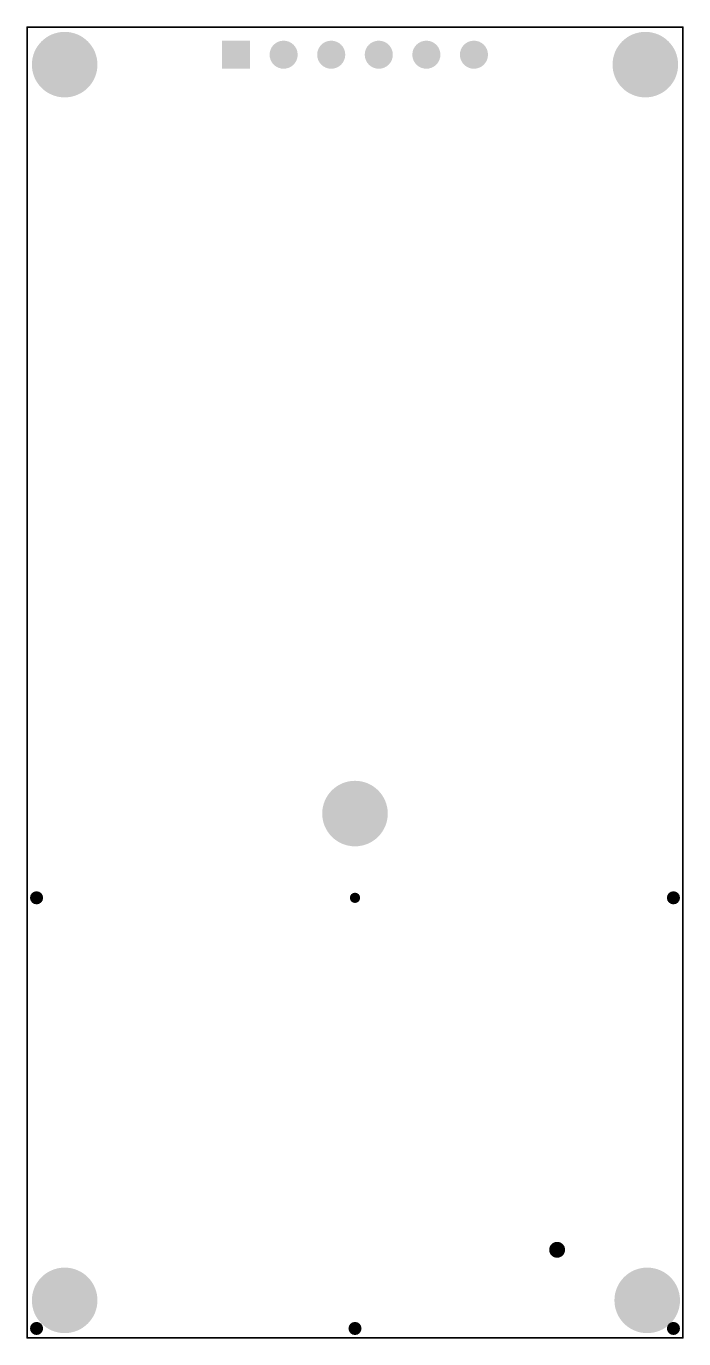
# Model space of a CAD drawing. Header units: inches. Extents: x -17.6 to 17.6, y 0 to 70.
import ezdxf

# ---------------------------------------------------------------- set-up
doc = ezdxf.new("R2010")
doc.units = ezdxf.units.IN
for name, color, linetype in [('Keep-Out Layer', 6, 'Continuous'), ('Multi-Layer', 9, 'Continuous'), ('Pad Holes', 156, 'Continuous'), ('Via Holes', 16, 'Continuous')]:
    doc.layers.add(name, color=color, linetype=linetype)

msp = doc.modelspace()

# ---------------------------------------------------------------- hatches: boundary and pattern name
at = {"layer": 'Multi-Layer'}
h = msp.add_hatch(color=9, dxfattribs=at)
edge = h.paths.add_edge_path()
edge.add_arc((-15.5, 68), 1.75, 0, 360)
h = msp.add_hatch(color=9, dxfattribs=at)
edge = h.paths.add_edge_path()
edge.add_arc((15.5, 68), 1.75, 0, 360)
msp.add_hatch(color=9, dxfattribs=at).paths.add_polyline_path([(-7.1, 69.28), (-5.6, 69.28), (-5.6, 67.78), (-7.1, 67.78)])
h = msp.add_hatch(color=9, dxfattribs=at)
edge = h.paths.add_edge_path()
edge.add_arc((-3.81, 68.53), 0.75, 0, 360)
h = msp.add_hatch(color=9, dxfattribs=at)
edge = h.paths.add_edge_path()
edge.add_arc((-1.27, 68.53), 0.75, 0, 360)
h = msp.add_hatch(color=9, dxfattribs=at)
edge = h.paths.add_edge_path()
edge.add_arc((1.27, 68.53), 0.75, 0, 360)
h = msp.add_hatch(color=9, dxfattribs=at)
edge = h.paths.add_edge_path()
edge.add_arc((3.81, 68.53), 0.75, 0, 360)
h = msp.add_hatch(color=9, dxfattribs=at)
edge = h.paths.add_edge_path()
edge.add_arc((6.35, 68.53), 0.75, 0, 360)
h = msp.add_hatch(color=9, dxfattribs=at)
edge = h.paths.add_edge_path()
edge.add_arc((0, 28), 1.75, 0, 360)
h = msp.add_hatch(color=9, dxfattribs=at)
edge = h.paths.add_edge_path()
edge.add_arc((-17, 23.5), 0.35, 0, 360)
h = msp.add_hatch(color=9, dxfattribs=at)
edge = h.paths.add_edge_path()
edge.add_arc((17, 23.5), 0.35, 0, 360)
h = msp.add_hatch(color=9, dxfattribs=at)
edge = h.paths.add_edge_path()
edge.add_arc((-15.5, 2), 1.75, 0, 360)
h = msp.add_hatch(color=9, dxfattribs=at)
edge = h.paths.add_edge_path()
edge.add_arc((15.6, 2), 1.75, 0, 360)
h = msp.add_hatch(color=9, dxfattribs=at)
edge = h.paths.add_edge_path()
edge.add_arc((-17, 0.5), 0.35, 0, 360)
h = msp.add_hatch(color=9, dxfattribs=at)
edge = h.paths.add_edge_path()
edge.add_arc((0, 0.5), 0.35, 0, 360)
h = msp.add_hatch(color=9, dxfattribs=at)
edge = h.paths.add_edge_path()
edge.add_arc((17, 0.5), 0.35, 0, 360)
at = {"layer": 'Pad Holes'}
h = msp.add_hatch(color=7, dxfattribs=at)
edge = h.paths.add_edge_path()
edge.add_arc((-15.5, 68), 1.025, 0, 360)
h = msp.add_hatch(color=7, dxfattribs=at)
edge = h.paths.add_edge_path()
edge.add_arc((-6.35, 68.53), 0.45, 0, 360)
h = msp.add_hatch(color=7, dxfattribs=at)
edge = h.paths.add_edge_path()
edge.add_arc((-3.81, 68.53), 0.45, 0, 360)
h = msp.add_hatch(color=7, dxfattribs=at)
edge = h.paths.add_edge_path()
edge.add_arc((-1.27, 68.53), 0.45, 0, 360)
h = msp.add_hatch(color=7, dxfattribs=at)
edge = h.paths.add_edge_path()
edge.add_arc((1.27, 68.53), 0.45, 0, 360)
h = msp.add_hatch(color=7, dxfattribs=at)
edge = h.paths.add_edge_path()
edge.add_arc((3.81, 68.53), 0.45, 0, 360)
h = msp.add_hatch(color=7, dxfattribs=at)
edge = h.paths.add_edge_path()
edge.add_arc((6.35, 68.53), 0.45, 0, 360)
h = msp.add_hatch(color=7, dxfattribs=at)
edge = h.paths.add_edge_path()
edge.add_arc((15.5, 68), 1.025, 0, 360)
h = msp.add_hatch(color=7, dxfattribs=at)
edge = h.paths.add_edge_path()
edge.add_arc((0, 28), 1.025, 0, 360)
h = msp.add_hatch(color=7, dxfattribs=at)
edge = h.paths.add_edge_path()
edge.add_arc((-17, 23.5), 0.275, 0, 360)
h = msp.add_hatch(color=7, dxfattribs=at)
edge = h.paths.add_edge_path()
edge.add_arc((0, 23.5), 0.275, 0, 360)
h = msp.add_hatch(color=7, dxfattribs=at)
edge = h.paths.add_edge_path()
edge.add_arc((17, 23.5), 0.275, 0, 360)
h = msp.add_hatch(color=7, dxfattribs=at)
edge = h.paths.add_edge_path()
edge.add_arc((-15.5, 2), 1.025, 0, 360)
h = msp.add_hatch(color=7, dxfattribs=at)
edge = h.paths.add_edge_path()
edge.add_arc((15.6, 2), 1.025, 0, 360)
h = msp.add_hatch(color=7, dxfattribs=at)
edge = h.paths.add_edge_path()
edge.add_arc((-17, 0.5), 0.275, 0, 360)
h = msp.add_hatch(color=7, dxfattribs=at)
edge = h.paths.add_edge_path()
edge.add_arc((0, 0.5), 0.275, 0, 360)
h = msp.add_hatch(color=7, dxfattribs=at)
edge = h.paths.add_edge_path()
edge.add_arc((17, 0.5), 0.275, 0, 360)
at = {"layer": 'Via Holes'}
h = msp.add_hatch(color=7, dxfattribs=at)
edge = h.paths.add_edge_path()
edge.add_arc((10.791, 4.7), 0.425, 0, 360)

# ---------------------------------------------------------------- linework, layer by layer
at = {"layer": 'Keep-Out Layer', "const_width": 0.1}
for points in [[(-17.5, 70), (-17.5, 0)], [(-17.5, 70), (17.5, 70)], [(17.5, 70), (17.5, 0)], [(-17.5, 0), (17.5, 0)]]:
    msp.add_lwpolyline(points, dxfattribs=at)
at = {"layer": 'Keep-Out Layer', "const_width": 0.05}
for points in [[(-17.525, 70, 1), (-17.475, 70, 1)], [(-17.525, 70, 1), (-17.475, 70, 1)], [(17.475, 70, 1), (17.525, 70, 1)], [(17.475, 70, 1), (17.525, 70, 1)], [(-17.525, 0, 1), (-17.475, 0, 1)], [(-17.525, 0, 1), (-17.475, 0, 1)], [(17.475, 0, 1), (17.525, 0, 1)], [(17.475, 0, 1), (17.525, 0, 1)]]:
    msp.add_lwpolyline(points, format="xyb", close=True, dxfattribs=at)

doc.saveas('drawing.dxf')
